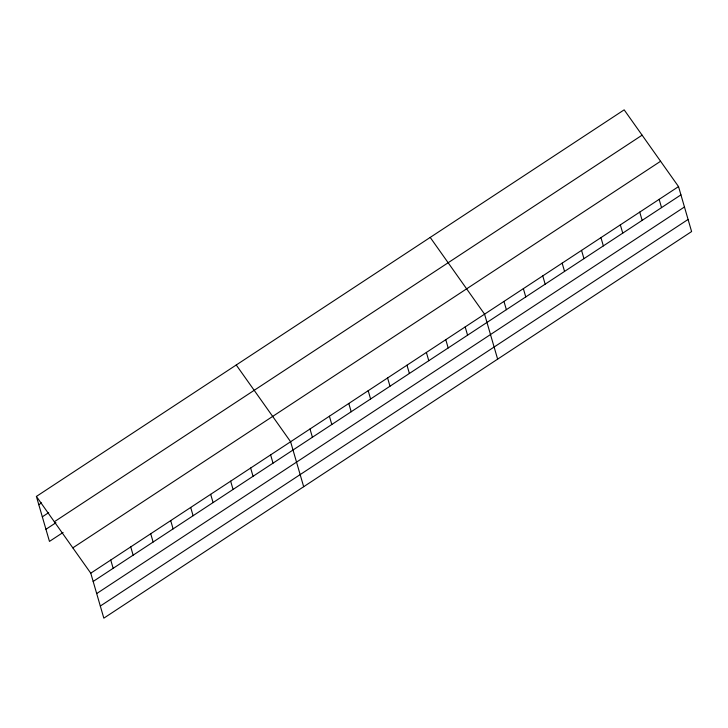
<?xml version="1.0" encoding="UTF-8"?>
<svg xmlns="http://www.w3.org/2000/svg" width="728" height="728" viewBox="0 0 728 728"><rect width="100%" height="100%" fill="white"/><g stroke="black" fill="none" stroke-linecap="round" stroke-linejoin="round"><path stroke-width="1.09" d="M36.4 496.432L624.169 109.846L678.532 186.596L691.6 231.568L103.831 618.154L90.763 573.182L36.4 496.432L49.468 541.405L63.09 532.45M38.802 504.704L41.532 502.911M42.324 516.816L48.685 512.639M54.345 521.758L642.105 135.171M45.946 529.292L55.938 522.722M72.827 547.856L660.596 161.261M90.763 573.182L678.532 186.596M93.166 581.454L680.935 194.867M96.688 593.566L684.457 206.98M100.318 606.042L688.078 219.456M430.202 237.419L484.575 314.168L497.634 359.141M236.245 364.992L290.609 441.741L303.676 486.714M659.14 199.345L661.543 207.617M639.739 212.103L642.141 220.375M620.347 224.861L622.749 233.133M600.946 237.619L603.348 245.891M581.554 250.377L583.956 258.649M562.153 263.136L564.555 271.408M542.76 275.894L545.163 284.166M523.359 288.652L525.771 296.924M503.967 301.41L506.37 309.682M465.174 326.927L467.576 335.199M445.782 339.685L448.184 347.957M426.381 352.443L428.783 360.715M406.988 365.201L409.391 373.473M387.587 377.95L389.99 386.222M368.195 390.709L370.598 398.98M348.794 403.467L351.196 411.739M329.402 416.225L331.804 424.497M310.001 428.983L312.403 437.255M270.625 454.891L273.027 463.154M250.641 468.031L253.044 476.303M230.658 481.172L233.06 489.444M210.674 494.321L213.077 502.593M190.691 507.462L193.093 515.733M170.707 520.611L173.109 528.883M150.723 533.751L153.126 542.023M130.731 546.892L133.142 555.164M110.747 560.041L113.159 568.313"/></g></svg>
